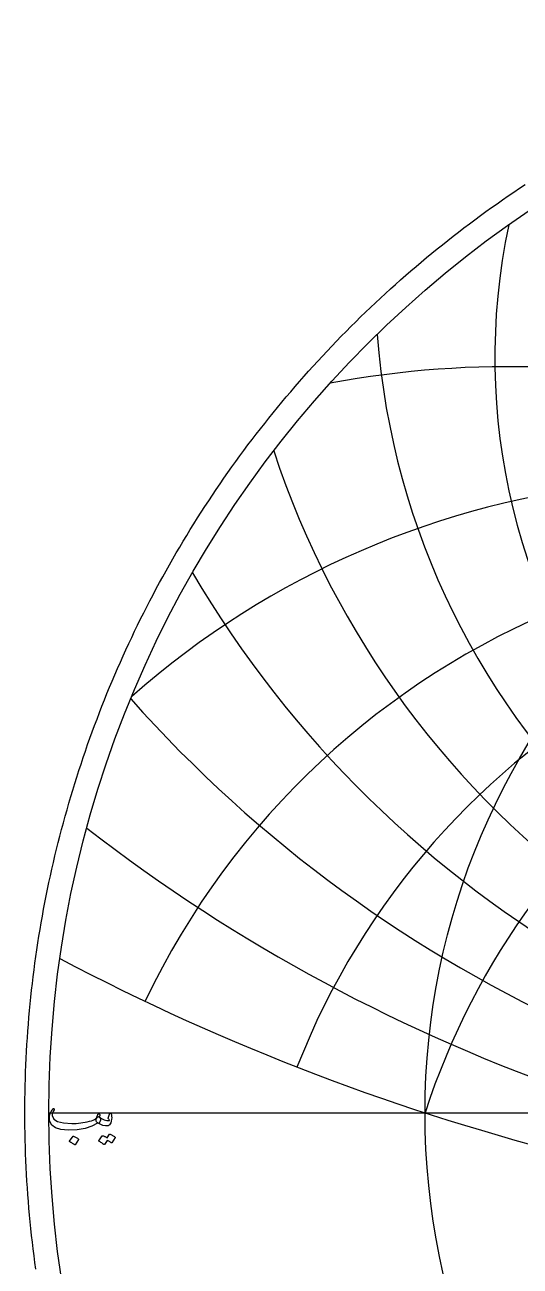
# Model space of a CAD drawing. Header units: millimetres. Extents: x -68 to 68, y -68 to 70.
# Drawn here: x -68.5 to -38, y -9.4 to 67 of the extents above; entities that cross this region are included whole.
import ezdxf

# ---------------------------------------------------------------- set-up
doc = ezdxf.new("R2010")
doc.units = ezdxf.units.MM
for name, color, linetype in [('CUT_OUTER', 1, 'Continuous'), ('ENGRAVE', 7, 'Continuous'), ('ENGRAVE_FINE', 8, 'Continuous'), ('TEXT', 5, 'Continuous')]:
    doc.layers.add(name, color=color, linetype=linetype)

msp = doc.modelspace()

# ---------------------------------------------------------------- linework, layer by layer
at = {"layer": 'CUT_OUTER'}
msp.add_lwpolyline([(-67.7942, -9.6316), (-67.8521, -9.2154), (-67.9073, -8.7989), (-67.96, -8.3821), (-68.0102, -7.9649), (-68.0578, -7.5475), (-68.1028, -7.1297), (-68.1453, -6.7117), (-68.1852, -6.2935), (-68.2225, -5.875), (-68.2573, -5.4563), (-68.2895, -5.0373), (-68.3191, -4.6182), (-68.3461, -4.1989), (-68.3706, -3.7795), (-68.3925, -3.3599), (-68.4118, -2.9402), (-68.4286, -2.5204), (-68.4428, -2.1005), (-68.4544, -1.6805), (-68.4634, -1.2604), (-68.4698, -0.8403), (-68.4737, -0.4202), (-68.475, 0), (-68.4737, 0.4202), (-68.4698, 0.8403), (-68.4634, 1.2604), (-68.4544, 1.6805), (-68.4428, 2.1005), (-68.4286, 2.5204), (-68.4118, 2.9402), (-68.3925, 3.3599), (-68.3706, 3.7795), (-68.3461, 4.1989), (-68.3191, 4.6182), (-68.2895, 5.0373), (-68.2573, 5.4563), (-68.2225, 5.875), (-68.1852, 6.2935), (-68.1453, 6.7117), (-68.1028, 7.1297), (-68.0578, 7.5475), (-68.0102, 7.9649), (-67.96, 8.3821), (-67.9073, 8.7989), (-67.8521, 9.2154), (-67.7942, 9.6316), (-67.7339, 10.0474), (-67.6709, 10.4628), (-67.6055, 10.8778), (-67.5374, 11.2924), (-67.4669, 11.7066), (-67.3938, 12.1204), (-67.3181, 12.5337), (-67.24, 12.9465), (-67.1593, 13.3588), (-67.076, 13.7706), (-66.9903, 14.182), (-66.902, 14.5927), (-66.8112, 15.003), (-66.7179, 15.4126), (-66.6221, 15.8217), (-66.5237, 16.2302), (-66.4229, 16.6381), (-66.3196, 17.0453), (-66.2137, 17.4519), (-66.1054, 17.8579), (-65.9946, 18.2632), (-65.8813, 18.6677), (-65.7655, 19.0716), (-65.6472, 19.4748), (-65.5265, 19.8772), (-65.4033, 20.2789), (-65.2776, 20.6799), (-65.1495, 21.08), (-65.0189, 21.4794), (-64.8859, 21.8779), (-64.7505, 22.2756), (-64.6126, 22.6725), (-64.4722, 23.0685), (-64.3295, 23.4637), (-64.1843, 23.858), (-64.0367, 24.2513), (-63.8867, 24.6438), (-63.7343, 25.0354), (-63.5795, 25.4259), (-63.4222, 25.8156), (-63.2627, 26.2042), (-63.1007, 26.5919), (-62.9363, 26.9786), (-62.7696, 27.3643), (-62.6005, 27.7489), (-62.4291, 28.1325), (-62.2553, 28.515), (-62.0791, 28.8965), (-61.9007, 29.2768), (-61.7199, 29.6561), (-61.5367, 30.0342), (-61.3513, 30.4113), (-61.1635, 30.7871), (-60.9735, 31.1618), (-60.7811, 31.5354), (-60.5865, 31.9077), (-60.3896, 32.2789), (-60.1904, 32.6488), (-59.9889, 33.0175), (-59.7852, 33.385), (-59.5792, 33.7512), (-59.371, 34.1161), (-59.1605, 34.4798), (-58.9479, 34.8421), (-58.733, 35.2032), (-58.5159, 35.5629), (-58.2965, 35.9213), (-58.075, 36.2783), (-57.8513, 36.634), (-57.6255, 36.9882), (-57.3974, 37.3411), (-57.1672, 37.6926), (-56.9349, 38.0427), (-56.7004, 38.3913), (-56.4638, 38.7385), (-56.225, 39.0842), (-55.9841, 39.4285), (-55.7411, 39.7712), (-55.4961, 40.1125), (-55.2489, 40.4523), (-54.9996, 40.7905), (-54.7483, 41.1272), (-54.4949, 41.4624), (-54.2395, 41.796), (-53.982, 42.128), (-53.7225, 42.4584), (-53.461, 42.7873), (-53.1974, 43.1145), (-52.9319, 43.4401), (-52.6644, 43.764), (-52.3948, 44.0864), (-52.1233, 44.407), (-51.8499, 44.726), (-51.5745, 45.0433), (-51.2971, 45.3589), (-51.0178, 45.6728), (-50.7366, 45.985), (-50.4535, 46.2954), (-50.1685, 46.6042), (-49.8816, 46.9111), (-49.5928, 47.2163), (-49.3022, 47.5197), (-49.0097, 47.8213), (-48.7153, 48.1211), (-48.4191, 48.4191), (-48.1211, 48.7153), (-47.8213, 49.0097), (-47.5197, 49.3022), (-47.2163, 49.5928), (-46.9111, 49.8816), (-46.6042, 50.1685), (-46.2954, 50.4535), (-45.985, 50.7366), (-45.6728, 51.0178), (-45.3589, 51.2971), (-45.0433, 51.5745), (-44.726, 51.8499), (-44.407, 52.1233), (-44.0864, 52.3948), (-43.764, 52.6644), (-43.4401, 52.9319), (-43.1145, 53.1974), (-42.7873, 53.461), (-42.4584, 53.7225), (-42.128, 53.982), (-41.796, 54.2395), (-41.4624, 54.4949), (-41.1272, 54.7483), (-40.7905, 54.9996), (-40.4523, 55.2489), (-40.1125, 55.4961), (-39.7712, 55.7411), (-39.4285, 55.9841), (-39.0842, 56.225), (-38.7385, 56.4638), (-38.3913, 56.7004), (-38.0427, 56.9349), (-37.6926, 57.1672)], dxfattribs=at)
at = {"layer": 'ENGRAVE'}
msp.add_lwpolyline([(-67, 0), (0, 0)], dxfattribs=at)
for radius in [67, 43.8575]:
    msp.add_circle((0, 0), radius, dxfattribs=at)
for centre, radius, start, end in [((0, 46.5108), 39.5644, 168.076059, 270), ((0, 51.5576), 46.948, 184.422486, 270), ((0, 58.2756), 55.9771, 198.225367, 270), ((0, 67.4897), 67.4897, 210.479507, 270), ((0, -14.2502), 46.1145, 90, 162), ((0, -14.2502), 46.1145, 90, 162), ((0, 80.69), 82.9884, 221.698514, 270), ((0, 100.8618), 105.4714, 232.186506, 270), ((0, 134.9795), 141.9258, 242.140525, 270)]:
    msp.add_arc(centre, radius, start, end, dxfattribs=at)
at = {"layer": 'ENGRAVE_FINE'}
for centre, radius, start, end in [((-38.6947, -14.2502), 60.1982, 50, 100.532697), ((-38.6947, -14.2502), 60.1982, 50, 100.532697), ((-26.6242, -14.2502), 53.2484, 60, 131.491066), ((-26.6242, -14.2502), 53.2484, 60, 131.491066), ((-16.7843, -14.2502), 49.074, 70, 154.508773), ((-16.7843, -14.2502), 49.074, 70, 154.508773), ((-8.1312, -14.2502), 46.8259, 80, 158.621768), ((-8.1312, -14.2502), 46.8259, 80, 158.621768)]:
    msp.add_arc(centre, radius, start, end, dxfattribs=at)
at = {"layer": 'TEXT'}
for points in [[(-63.8978, -0.2584), (-63.8936, -0.2605), (-63.8898, -0.2627), (-63.8862, -0.2648), (-63.8829, -0.2669), (-63.8795, -0.2693), (-63.8759, -0.2722), (-63.8721, -0.2757), (-63.8679, -0.2797), (-63.8336, -0.3201), (-63.82, -0.3776), (-63.8272, -0.4521), (-63.8552, -0.5437), (-63.881, -0.5993), (-63.9073, -0.6342), (-63.9342, -0.6483), (-63.9616, -0.6416), (-63.9755, -0.635), (-63.9872, -0.6321), (-63.9968, -0.6329), (-64.0042, -0.6374), (-64.3534, -0.8285), (-64.7707, -0.9631), (-65.2561, -1.0414), (-65.8096, -1.0632), (-66.2573, -1.0249), (-66.5952, -0.9227), (-66.8236, -0.7566), (-66.9423, -0.5267), (-66.9606, -0.4181), (-66.9646, -0.3095), (-66.9542, -0.2009), (-66.9295, -0.0923), (-66.8957, 0.0037), (-66.8539, 0.0918), (-66.8042, 0.1719), (-66.7464, 0.244), (-66.7355, 0.2531), (-66.724, 0.2589), (-66.7121, 0.2616), (-66.6996, 0.2611), (-66.6879, 0.256), (-66.6783, 0.2494), (-66.6708, 0.2411), (-66.6655, 0.2313), (-66.6631, 0.2217), (-66.6644, 0.21), (-66.6695, 0.1961), (-66.6783, 0.1802), (-66.74, 0.0897), (-66.7805, 0.0013), (-66.7996, -0.0849), (-66.7975, -0.169), (-66.6964, -0.3798), (-66.4611, -0.5309), (-66.0917, -0.6225), (-65.5882, -0.6544), (-65.45, -0.6523), (-65.312, -0.6459), (-65.1742, -0.6352), (-65.0368, -0.6203), (-64.9004, -0.6012), (-64.7659, -0.5778), (-64.6332, -0.5501), (-64.5024, -0.5181), (-64.3755, -0.482), (-64.2714, -0.4458), (-64.1902, -0.4096), (-64.1319, -0.3734), (-64.1095, -0.3542), (-64.0888, -0.3308), (-64.0701, -0.3031), (-64.0532, -0.2712), (-64.0373, -0.2355), (-64.0218, -0.1967), (-64.0065, -0.1546), (-63.9914, -0.1094), (-63.9856, -0.0955), (-63.9765, -0.0838), (-63.9643, -0.0742), (-63.9489, -0.0668), (-63.9324, -0.0628), (-63.9169, -0.0636), (-63.9025, -0.0692), (-63.8892, -0.0796), (-63.8786, -0.0939), (-63.8722, -0.1115), (-63.8701, -0.1323), (-63.8722, -0.1562)], [(-64.0255, -0.5991), (-64.0718, -0.5551), (-64.0958, -0.5001), (-64.0974, -0.4338), (-64.0766, -0.3563), (-64.0316, -0.2869), (-63.9904, -0.2446), (-63.9528, -0.2294), (-63.919, -0.2414), (-63.7594, -0.347), (-63.5997, -0.4213), (-63.44, -0.4641), (-63.2803, -0.4756), (-63.2747, -0.4745), (-63.2708, -0.4713), (-63.2684, -0.466), (-63.2676, -0.4585), (-63.2716, -0.4444), (-63.2835, -0.4234), (-63.3035, -0.3955), (-63.3314, -0.3606), (-63.3368, -0.35), (-63.3399, -0.3393), (-63.341, -0.3287), (-63.3399, -0.318), (-63.2378, -0.0242), (-63.233, -0.013), (-63.2271, -0.0051), (-63.2202, -0.0003), (-63.2122, 0.0013), (-63.2042, 0), (-63.1973, -0.004), (-63.1914, -0.0106), (-63.1867, -0.02), (-63.1547, -0.1155), (-63.1356, -0.2105), (-63.1292, -0.305), (-63.1356, -0.3989), (-63.1563, -0.5158), (-63.1845, -0.6108), (-63.2202, -0.6839), (-63.2633, -0.7353), (-63.296, -0.7635), (-63.3261, -0.7843), (-63.3535, -0.7976), (-63.3783, -0.8034), (-63.5209, -0.8066), (-63.6763, -0.7736), (-63.8445, -0.7044), (-64.0255, -0.5991)], [(-65.5116, -1.4421), (-65.5062, -1.4368), (-65.4988, -1.4336), (-65.4892, -1.4326), (-65.4775, -1.4336), (-65.3947, -1.4672), (-65.3168, -1.5081), (-65.2436, -1.5566), (-65.1752, -1.6125), (-65.1685, -1.621), (-65.1656, -1.6295), (-65.1664, -1.638), (-65.1709, -1.6465), (-65.371, -1.9701), (-65.3785, -1.9779), (-65.3881, -1.9797), (-65.3998, -1.9757), (-65.4136, -1.9659), (-65.4256, -1.9574), (-65.4445, -1.9446), (-65.4703, -1.9276), (-65.503, -1.9063), (-65.5432, -1.8807), (-65.5914, -1.8509), (-65.6476, -1.8169), (-65.7117, -1.7785), (-65.7202, -1.7721), (-65.7245, -1.7658), (-65.7245, -1.7594), (-65.7202, -1.753)], [(-63.2676, -1.3229), (-63.2622, -1.3176), (-63.2548, -1.3144), (-63.2452, -1.3133), (-63.2335, -1.3144), (-63.1916, -1.3301), (-63.151, -1.3474), (-63.1117, -1.3663), (-63.0738, -1.3868), (-63.037, -1.4091), (-63.0009, -1.4336), (-62.9656, -1.4602), (-62.9312, -1.489), (-62.9245, -1.4978), (-62.9216, -1.5071), (-62.9224, -1.5169), (-62.9269, -1.5273), (-63.1313, -1.8509), (-63.1369, -1.8552), (-63.1451, -1.8552), (-63.1561, -1.8509), (-63.1696, -1.8424), (-63.1789, -1.8346), (-63.1941, -1.8238), (-63.2151, -1.8101), (-63.242, -1.7934), (-63.275, -1.7736), (-63.3144, -1.7503), (-63.3602, -1.7236), (-63.4123, -1.6934), (-63.5741, -1.9446), (-63.5816, -1.9523), (-63.5912, -1.9542), (-63.6029, -1.9502), (-63.6167, -1.9403), (-63.6287, -1.9318), (-63.6476, -1.9191), (-63.6734, -1.902), (-63.7061, -1.8807), (-63.7463, -1.8552), (-63.7945, -1.8254), (-63.8507, -1.7913), (-63.9148, -1.753), (-63.9214, -1.7466), (-63.9244, -1.7402), (-63.9236, -1.7338), (-63.919, -1.7274), (-63.7104, -1.4166), (-63.7051, -1.4113), (-63.6976, -1.4081), (-63.688, -1.407), (-63.6763, -1.4081), (-63.6407, -1.4197), (-63.6061, -1.4331), (-63.5725, -1.4484), (-63.5401, -1.4656), (-63.5087, -1.4843), (-63.4783, -1.5044), (-63.4491, -1.5258), (-63.4209, -1.5486)]]:
    msp.add_lwpolyline(points, close=True, dxfattribs=at)

doc.saveas('drawing.dxf')
